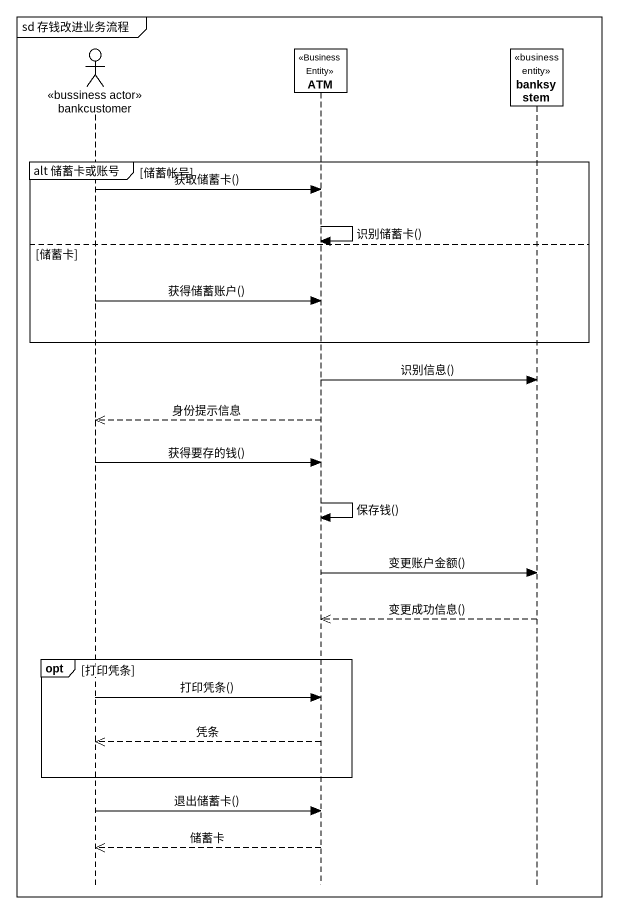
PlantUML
@startuml
mainframe sd 存钱改进业务流程
hide footbox
actor bankcustomer <<bussiness actor>>
participant ATM <<Business Entity>>
participant banksystem <<business entity>>

group alt 储蓄卡或账号 [储蓄帐号]
  bankcustomer -> ATM : 获取储蓄卡()
  ATM -> ATM : 识别储蓄卡()
else 储蓄卡
  bankcustomer -> ATM : 获得储蓄账户()
end
ATM -> banksystem : 识别信息()
ATM -->> bankcustomer : 身份提示信息
bankcustomer -> ATM : 获得要存的钱()
ATM -> ATM : 保存钱()
ATM -> banksystem : 变更账户金额()
banksystem -->> ATM : 变更成功信息()
opt 打印凭条
  bankcustomer -> ATM : 打印凭条()
  ATM -->> bankcustomer : 凭条
end
bankcustomer -> ATM : 退出储蓄卡()
ATM -->> bankcustomer : 储蓄卡
@enduml
